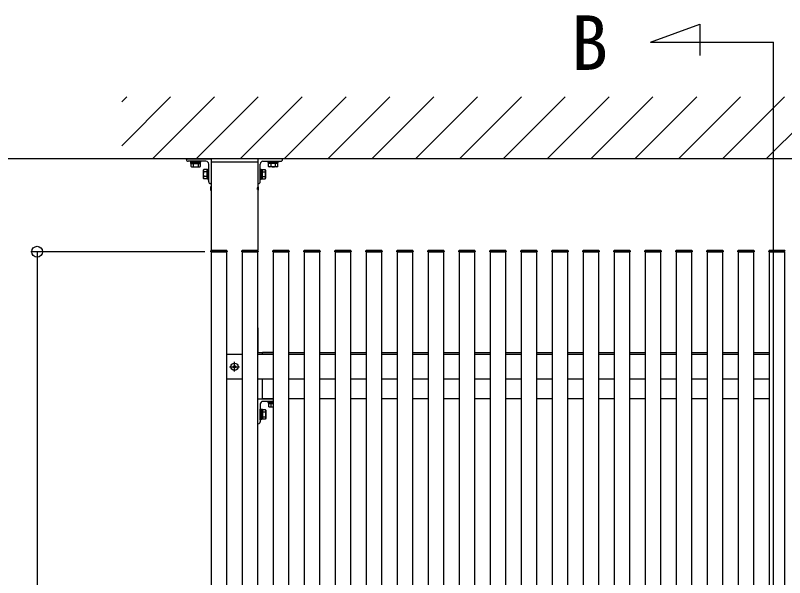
# Model space of a CAD drawing. Units: millimetres, scale not verified. Extents: x -875 to 875, y -1310 to 1300.
# Drawn here: x 232.2 to 356.3, y 1012.5 to 1103.2 of the extents above; entities that cross this region are included whole.
import ezdxf
from ezdxf.enums import TextEntityAlignment as Align

# ---------------------------------------------------------------- set-up
doc = ezdxf.new("R2010")
doc.units = ezdxf.units.MM
doc.header["$LTSCALE"] = 4
for name, color, linetype in [('0-2_USER1', 3, 'Continuous'), ('0-4_YKK_12', 2, 'Continuous'), ('0-6_YKK_A1', 4, 'Continuous'), ('0-7_YKK_D', 6, 'Continuous')]:
    doc.layers.add(name, color=color, linetype=linetype)
doc.styles.add('ＭＳ ゴシック', font='')
doc.styles.get('ＭＳ ゴシック').set_extended_font_data('MS Gothic')

msp = doc.modelspace()

# ---------------------------------------------------------------- linework, layer by layer
at = {"layer": '0-4_YKK_12'}
for p, q in [((334.664, 1098.907), (354.507, 1098.906)), ((354.5, 909.19), (354.496, 1098.906))]:
    msp.add_line(p, q, dxfattribs=at)
msp.add_lwpolyline([(334.664, 1098.907), (342.614, 1101.8), (342.614, 1096.742)], dxfattribs=at)
at = {"layer": '0-6_YKK_A1'}
for p, q in [((249.395, 1082.204), (257.28, 1090.089)), ((249.395, 1089.275), (250.209, 1090.089)), ((254.351, 1080.089), (264.351, 1090.089)), ((261.422, 1080.089), (271.422, 1090.089)), ((268.493, 1080.089), (278.493, 1090.089)), ((275.564, 1080.089), (285.564, 1090.089)), ((282.635, 1080.089), (292.635, 1090.089)), ((289.706, 1080.089), (299.706, 1090.089)), ((296.778, 1080.089), (306.778, 1090.089)), ((303.849, 1080.089), (313.849, 1090.089)), ((310.92, 1080.089), (320.92, 1090.089)), ((317.991, 1080.089), (327.991, 1090.089)), ((325.062, 1080.089), (335.062, 1090.089)), ((332.133, 1080.089), (342.133, 1090.089)), ((339.204, 1080.089), (349.204, 1090.089)), ((346.275, 1080.089), (356.275, 1090.089)), ((353.346, 1080.089), (363.346, 1090.089)), ((470.75, 1080.089), (249.395, 1080.089)), ((259.823, 1079.989), (259.823, 1080.059)), ((259.853, 1080.089), (263.793, 1080.089)), ((262.973, 1079.689), (260.123, 1079.689)), ((260.473, 1079.689), (260.473, 1079.529)), ((262.173, 1079.689), (260.473, 1079.689)), ((260.473, 1079.529), (262.173, 1079.529)), ((260.553, 1079.329), (260.553, 1079.529)), ((260.553, 1079.329), (262.093, 1079.329)), ((260.573, 1078.822), (260.573, 1079.329)), ((260.573, 1079.329), (262.073, 1079.329)), ((260.947, 1078.822), (260.947, 1079.329)), ((261.699, 1079.329), (261.699, 1078.822)), ((262.073, 1078.822), (262.073, 1079.329)), ((262.093, 1079.329), (262.093, 1079.529)), ((262.173, 1079.529), (262.173, 1079.689)), ((263.823, 1080.059), (263.823, 1076.119)), ((263.823, 1079.589), (263.823, 920.089)), ((271.323, 1080.059), (271.323, 1076.119)), ((275.293, 1080.089), (271.353, 1080.089)), ((272.173, 1079.689), (275.023, 1079.689)), ((272.973, 1079.529), (272.973, 1079.689)), ((272.973, 1079.689), (274.673, 1079.689)), ((274.673, 1079.529), (272.973, 1079.529)), ((273.053, 1079.329), (273.053, 1079.529)), ((274.593, 1079.329), (273.053, 1079.329)), ((274.573, 1079.329), (273.073, 1079.329)), ((273.073, 1078.822), (273.073, 1079.329)), ((273.447, 1079.329), (273.447, 1078.822)), ((274.199, 1078.822), (274.199, 1079.329)), ((274.573, 1078.822), (274.573, 1079.329)), ((274.593, 1079.329), (274.593, 1079.529)), ((274.673, 1079.689), (274.673, 1079.529)), ((275.323, 1079.989), (275.323, 1080.059)), ((260.648, 1078.779), (260.573, 1078.822)), ((260.648, 1078.779), (261.998, 1078.779)), ((261.998, 1078.779), (262.073, 1078.822)), ((262.553, 1078.239), (262.611, 1078.34)), ((262.553, 1078.239), (262.553, 1076.939)), ((263.103, 1078.34), (262.611, 1078.34)), ((263.103, 1078.34), (263.103, 1076.838)), ((263.423, 1076.389), (263.423, 1079.239)), ((271.723, 1076.389), (271.723, 1079.239)), ((272.043, 1078.34), (272.535, 1078.34)), ((272.043, 1078.34), (272.043, 1076.838)), ((272.593, 1078.239), (272.535, 1078.34)), ((272.593, 1078.239), (272.593, 1076.939)), ((273.148, 1078.779), (273.073, 1078.822)), ((274.498, 1078.779), (273.148, 1078.779)), ((274.498, 1078.779), (274.573, 1078.822)), ((262.553, 1076.939), (262.611, 1076.838)), ((263.103, 1077.964), (262.611, 1077.964)), ((263.103, 1077.214), (262.611, 1077.214)), ((263.103, 1076.838), (262.611, 1076.838)), ((263.103, 1077.989), (263.103, 1077.189)), ((272.043, 1077.989), (272.043, 1077.189)), ((272.043, 1077.964), (272.535, 1077.964)), ((272.043, 1077.214), (272.535, 1077.214)), ((272.043, 1076.838), (272.535, 1076.838)), ((272.593, 1076.939), (272.535, 1076.838)), ((263.793, 1076.089), (263.723, 1076.089)), ((263.788, 1075.614), (263.823, 1075.594)), ((263.823, 1075.594), (263.823, 1074.984)), ((271.358, 1075.614), (271.323, 1075.594)), ((271.323, 1075.594), (271.323, 1074.984)), ((271.353, 1076.089), (271.423, 1076.089)), ((263.723, 1075.541), (263.723, 1075.037)), ((263.823, 1074.984), (263.788, 1074.964)), ((271.323, 1075.454), (271.253, 1075.414)), ((271.253, 1075.414), (271.253, 1075.164)), ((271.323, 1075.124), (271.253, 1075.164)), ((271.323, 1074.984), (271.358, 1074.964)), ((271.423, 1075.541), (271.423, 1075.037)), ((263.773, 1065.089), (263.781, 1065.244)), ((263.773, 1065.089), (266.373, 1065.089)), ((263.881, 1065.339), (266.265, 1065.339)), ((266.365, 1065.244), (266.373, 1065.089)), ((268.773, 1065.089), (268.781, 1065.244)), ((268.773, 1065.089), (271.373, 1065.089)), ((268.881, 1065.339), (271.265, 1065.339)), ((271.365, 1065.244), (271.373, 1065.089)), ((273.773, 1065.089), (273.781, 1065.244)), ((273.773, 1065.089), (276.373, 1065.089)), ((273.881, 1065.339), (276.265, 1065.339)), ((276.365, 1065.244), (276.373, 1065.089)), ((278.773, 1065.089), (278.781, 1065.244)), ((278.773, 1065.089), (281.373, 1065.089)), ((278.881, 1065.339), (281.265, 1065.339)), ((281.365, 1065.244), (281.373, 1065.089)), ((283.773, 1065.089), (283.781, 1065.244)), ((283.773, 1065.089), (286.373, 1065.089)), ((283.881, 1065.339), (286.265, 1065.339)), ((286.365, 1065.244), (286.373, 1065.089)), ((288.773, 1065.089), (288.781, 1065.244)), ((288.773, 1065.089), (291.373, 1065.089)), ((288.881, 1065.339), (291.265, 1065.339)), ((291.365, 1065.244), (291.373, 1065.089)), ((293.773, 1065.089), (293.781, 1065.244)), ((293.773, 1065.089), (296.373, 1065.089)), ((293.881, 1065.339), (296.265, 1065.339)), ((296.365, 1065.244), (296.373, 1065.089)), ((298.773, 1065.089), (298.781, 1065.244)), ((298.773, 1065.089), (301.373, 1065.089)), ((298.881, 1065.339), (301.265, 1065.339)), ((301.365, 1065.244), (301.373, 1065.089)), ((303.773, 1065.089), (303.781, 1065.244)), ((303.773, 1065.089), (306.373, 1065.089)), ((303.881, 1065.339), (306.265, 1065.339)), ((306.365, 1065.244), (306.373, 1065.089)), ((308.773, 1065.089), (308.781, 1065.244)), ((308.773, 1065.089), (311.373, 1065.089)), ((308.881, 1065.339), (311.265, 1065.339)), ((311.365, 1065.244), (311.373, 1065.089)), ((313.773, 1065.089), (313.781, 1065.244)), ((313.773, 1065.089), (316.373, 1065.089)), ((313.881, 1065.339), (316.265, 1065.339)), ((316.365, 1065.244), (316.373, 1065.089)), ((318.773, 1065.089), (318.781, 1065.244)), ((318.773, 1065.089), (321.373, 1065.089)), ((318.881, 1065.339), (321.265, 1065.339)), ((321.365, 1065.244), (321.373, 1065.089)), ((323.773, 1065.089), (323.781, 1065.244)), ((323.773, 1065.089), (326.373, 1065.089)), ((323.881, 1065.339), (326.265, 1065.339)), ((326.365, 1065.244), (326.373, 1065.089)), ((328.773, 1065.089), (328.781, 1065.244)), ((328.773, 1065.089), (331.373, 1065.089)), ((328.881, 1065.339), (331.265, 1065.339)), ((331.365, 1065.244), (331.373, 1065.089)), ((333.773, 1065.089), (333.781, 1065.244)), ((333.773, 1065.089), (336.373, 1065.089)), ((333.881, 1065.339), (336.265, 1065.339)), ((336.365, 1065.244), (336.373, 1065.089)), ((338.773, 1065.089), (338.781, 1065.244)), ((338.773, 1065.089), (341.373, 1065.089)), ((338.881, 1065.339), (341.265, 1065.339)), ((341.365, 1065.244), (341.373, 1065.089)), ((343.773, 1065.089), (343.781, 1065.244)), ((343.773, 1065.089), (346.373, 1065.089)), ((343.881, 1065.339), (346.265, 1065.339)), ((346.365, 1065.244), (346.373, 1065.089)), ((348.773, 1065.089), (348.781, 1065.244)), ((348.773, 1065.089), (351.373, 1065.089)), ((348.881, 1065.339), (351.265, 1065.339)), ((351.365, 1065.244), (351.373, 1065.089)), ((353.773, 1065.089), (353.781, 1065.244)), ((353.773, 1065.089), (356.373, 1065.089)), ((353.881, 1065.339), (356.265, 1065.339)), ((271.323, 1052.809), (271.323, 1048.869)), ((266.323, 1048.539), (268.823, 1048.539)), ((271.323, 1048.539), (273.823, 1048.539)), ((271.353, 1048.839), (273.823, 1048.839)), ((272.073, 1048.539), (272.073, 1048.839)), ((273.823, 1048.839), (272.073, 1048.839)), ((276.323, 1048.839), (278.823, 1048.839)), ((276.323, 1048.539), (278.823, 1048.539)), ((281.323, 1048.839), (283.823, 1048.839)), ((281.323, 1048.539), (283.823, 1048.539)), ((286.323, 1048.839), (288.823, 1048.839)), ((286.323, 1048.539), (288.823, 1048.539)), ((291.323, 1048.839), (293.823, 1048.839)), ((291.323, 1048.539), (293.823, 1048.539)), ((296.323, 1048.839), (298.823, 1048.839)), ((296.323, 1048.539), (298.823, 1048.539)), ((301.323, 1048.839), (303.823, 1048.839)), ((301.323, 1048.539), (303.823, 1048.539)), ((306.323, 1048.839), (308.823, 1048.839)), ((306.323, 1048.539), (308.823, 1048.539)), ((311.323, 1048.839), (313.823, 1048.839)), ((311.323, 1048.539), (313.823, 1048.539)), ((316.323, 1048.839), (318.823, 1048.839)), ((316.323, 1048.539), (318.823, 1048.539)), ((321.323, 1048.839), (323.823, 1048.839)), ((321.323, 1048.539), (323.823, 1048.539)), ((326.323, 1048.839), (328.823, 1048.839)), ((326.323, 1048.539), (328.823, 1048.539)), ((331.323, 1048.839), (333.823, 1048.839)), ((331.323, 1048.539), (333.823, 1048.539)), ((336.323, 1048.839), (338.823, 1048.839)), ((336.323, 1048.539), (338.823, 1048.539)), ((341.323, 1048.839), (343.823, 1048.839)), ((341.323, 1048.539), (343.823, 1048.539)), ((346.323, 1048.839), (348.823, 1048.839)), ((346.323, 1048.539), (348.823, 1048.539)), ((351.323, 1048.839), (353.823, 1048.839)), ((351.323, 1048.539), (353.823, 1048.539)), ((267.573, 1045.749), (267.573, 1047.329)), ((266.783, 1046.539), (268.363, 1046.539)), ((267.423, 1046.589), (267.323, 1046.589)), ((267.723, 1046.489), (267.823, 1046.489)), ((268.823, 1044.539), (266.323, 1044.539)), ((273.823, 1044.539), (271.323, 1044.539)), ((272.073, 1041.339), (272.073, 1044.539)), ((278.823, 1044.539), (276.323, 1044.539)), ((283.823, 1044.539), (281.323, 1044.539)), ((288.823, 1044.539), (286.323, 1044.539)), ((293.823, 1044.539), (291.323, 1044.539)), ((298.823, 1044.539), (296.323, 1044.539)), ((303.823, 1044.539), (301.323, 1044.539)), ((308.823, 1044.539), (306.323, 1044.539)), ((313.823, 1044.539), (311.323, 1044.539)), ((318.823, 1044.539), (316.323, 1044.539)), ((323.823, 1044.539), (321.323, 1044.539)), ((328.823, 1044.539), (326.323, 1044.539)), ((333.823, 1044.539), (331.323, 1044.539)), ((338.823, 1044.539), (336.323, 1044.539)), ((343.823, 1044.539), (341.323, 1044.539)), ((348.823, 1044.539), (346.323, 1044.539)), ((353.823, 1044.539), (351.323, 1044.539)), ((271.323, 1037.369), (271.323, 1041.309)), ((271.353, 1041.339), (273.823, 1041.339)), ((273.823, 1041.339), (272.073, 1041.339)), ((272.073, 1041.339), (273.823, 1041.339)), ((273.823, 1040.939), (272.173, 1040.939)), ((278.823, 1041.339), (276.323, 1041.339)), ((283.823, 1041.339), (281.323, 1041.339)), ((288.823, 1041.339), (286.323, 1041.339)), ((293.823, 1041.339), (291.323, 1041.339)), ((298.823, 1041.339), (296.323, 1041.339)), ((303.823, 1041.339), (301.323, 1041.339)), ((308.823, 1041.339), (306.323, 1041.339)), ((313.823, 1041.339), (311.323, 1041.339)), ((318.823, 1041.339), (316.323, 1041.339)), ((323.823, 1041.339), (321.323, 1041.339)), ((328.823, 1041.339), (326.323, 1041.339)), ((333.823, 1041.339), (331.323, 1041.339)), ((338.823, 1041.339), (336.323, 1041.339)), ((343.823, 1041.339), (341.323, 1041.339)), ((348.823, 1041.339), (346.323, 1041.339)), ((353.823, 1041.339), (351.323, 1041.339)), ((271.723, 1040.489), (271.723, 1037.639)), ((272.083, 1039.609), (271.883, 1039.609)), ((272.083, 1039.609), (272.083, 1038.069)), ((273.072, 1040.619), (273.072, 1040.127)), ((273.072, 1040.619), (273.823, 1040.619)), ((273.173, 1040.069), (273.072, 1040.127)), ((273.173, 1040.069), (273.823, 1040.069)), ((273.423, 1040.619), (273.823, 1040.619)), ((273.447, 1040.619), (273.447, 1040.127)), ((272.083, 1039.589), (272.083, 1038.089)), ((272.589, 1039.215), (272.083, 1039.215)), ((272.083, 1038.463), (272.589, 1038.463)), ((272.633, 1039.514), (272.633, 1038.164)), ((271.423, 1037.339), (271.353, 1037.339)), ((272.083, 1038.069), (271.883, 1038.069)), ((272.589, 1038.089), (272.083, 1038.089)), ((272.633, 1038.164), (272.589, 1038.089))]:
    msp.add_line(p, q, dxfattribs=at)
for points in [[(263.823, 1079.589), (271.323, 1079.589), (271.323, 1065.32)], [(267.323, 1046.589), (267.323, 1046.489), (267.423, 1046.489)], [(267.623, 1046.689), (267.623, 1046.789), (267.523, 1046.789), (267.523, 1046.689)], [(267.523, 1046.389), (267.523, 1046.289), (267.623, 1046.289), (267.623, 1046.389)], [(267.823, 1046.489), (267.823, 1046.589), (267.723, 1046.589)], [(273.823, 1040.939), (272.973, 1040.939), (272.973, 1040.779), (273.823, 1040.779), (273.118, 1040.779), (273.118, 1040.619), (273.823, 1040.619)], [(272.633, 1039.514), (272.589, 1039.589), (272.083, 1039.589)]]:
    msp.add_lwpolyline(points, dxfattribs=at)
for points in [[(263.263, 1076.884), (263.263, 1078.294), (263.103, 1078.294), (263.103, 1076.884)], [(263.423, 1076.739), (263.423, 1078.439), (263.263, 1078.439), (263.263, 1076.739)], [(271.723, 1076.739), (271.723, 1078.439), (271.883, 1078.439), (271.883, 1076.739)], [(271.883, 1076.884), (271.883, 1078.294), (272.043, 1078.294), (272.043, 1076.884)], [(263.823, 935.089), (266.323, 935.089), (266.323, 1065.089), (263.823, 1065.089)], [(268.823, 935.089), (271.323, 935.089), (271.323, 1065.089), (268.823, 1065.089)], [(273.823, 935.089), (276.323, 935.089), (276.323, 1065.089), (273.823, 1065.089)], [(278.823, 935.089), (281.323, 935.089), (281.323, 1065.089), (278.823, 1065.089)], [(283.823, 935.089), (286.323, 935.089), (286.323, 1065.089), (283.823, 1065.089)], [(288.823, 935.089), (291.323, 935.089), (291.323, 1065.089), (288.823, 1065.089)], [(293.823, 935.089), (296.323, 935.089), (296.323, 1065.089), (293.823, 1065.089)], [(298.823, 935.089), (301.323, 935.089), (301.323, 1065.089), (298.823, 1065.089)], [(303.823, 935.089), (306.323, 935.089), (306.323, 1065.089), (303.823, 1065.089)], [(308.823, 935.089), (311.323, 935.089), (311.323, 1065.089), (308.823, 1065.089)], [(313.823, 935.089), (316.323, 935.089), (316.323, 1065.089), (313.823, 1065.089)], [(318.823, 935.089), (321.323, 935.089), (321.323, 1065.089), (318.823, 1065.089)], [(323.823, 935.089), (326.323, 935.089), (326.323, 1065.089), (323.823, 1065.089)], [(328.823, 935.089), (331.323, 935.089), (331.323, 1065.089), (328.823, 1065.089)], [(333.823, 935.089), (336.323, 935.089), (336.323, 1065.089), (333.823, 1065.089)], [(338.823, 935.089), (341.323, 935.089), (341.323, 1065.089), (338.823, 1065.089)], [(343.823, 935.089), (346.323, 935.089), (346.323, 1065.089), (343.823, 1065.089)], [(348.823, 935.089), (351.323, 935.089), (351.323, 1065.089), (348.823, 1065.089)], [(353.823, 935.089), (356.323, 935.089), (356.323, 1065.089), (353.823, 1065.089)], [(271.723, 1037.989), (271.723, 1039.689), (271.883, 1039.689), (271.883, 1037.989)]]:
    msp.add_lwpolyline(points, close=True, dxfattribs=at)
msp.add_circle((267.573, 1046.539), 0.59, dxfattribs=at)
for centre, radius, start, end in [((259.853, 1080.059), 0.03, 90, 180), ((260.123, 1079.989), 0.3, 180, 270), ((262.973, 1079.239), 0.45, 0, 90), ((263.793, 1080.059), 0.03, 0, 90), ((271.353, 1080.059), 0.03, 90, 180), ((272.173, 1079.239), 0.45, 90, 180), ((275.023, 1079.989), 0.3, 270, 0), ((275.293, 1080.059), 0.03, 0, 90), ((260.76, 1079.205), 0.426, 243.93616, 296.06384), ((261.323, 1080.432), 1.653, 256.85543, 283.14457), ((261.886, 1079.205), 0.426, 243.93616, 296.06384), ((262.885, 1078.152), 0.332, 145.61575, 214.38425), ((272.26, 1078.152), 0.332, 325.61575, 34.38425), ((273.26, 1079.205), 0.426, 243.93616, 296.06384), ((273.823, 1080.432), 1.653, 256.85543, 283.14457), ((274.386, 1079.205), 0.426, 243.93616, 296.06384), ((263.795, 1077.589), 1.242, 162.41205, 197.58795), ((262.885, 1077.026), 0.332, 145.61575, 214.38425), ((272.26, 1077.026), 0.332, 325.61575, 34.38425), ((271.351, 1077.589), 1.242, 342.41205, 17.58795), ((263.723, 1076.389), 0.3, 180, 270), ((264.079, 1075.289), 0.437, 131.91164, 144.76774), ((263.793, 1076.119), 0.03, 270, 0), ((271.353, 1076.119), 0.03, 180, 270), ((271.066, 1075.289), 0.437, 35.23226, 48.08836), ((271.423, 1076.389), 0.3, 270, 0), ((264.079, 1075.289), 0.437, 215.23243, 228.08863), ((271.066, 1075.289), 0.437, 311.91137, 324.76757), ((263.881, 1065.239), 0.1, 90, 177), ((266.265, 1065.239), 0.1, 3, 90), ((268.881, 1065.239), 0.1, 90, 177), ((271.265, 1065.239), 0.1, 3, 90), ((273.881, 1065.239), 0.1, 90, 177), ((276.265, 1065.239), 0.1, 3, 90), ((278.881, 1065.239), 0.1, 90, 177), ((281.265, 1065.239), 0.1, 3, 90), ((283.881, 1065.239), 0.1, 90, 177), ((286.265, 1065.239), 0.1, 3, 90), ((288.881, 1065.239), 0.1, 90, 177), ((291.265, 1065.239), 0.1, 3, 90), ((293.881, 1065.239), 0.1, 90, 177), ((296.265, 1065.239), 0.1, 3, 90), ((298.881, 1065.239), 0.1, 90, 177), ((301.265, 1065.239), 0.1, 3, 90), ((303.881, 1065.239), 0.1, 90, 177), ((306.265, 1065.239), 0.1, 3, 90), ((308.881, 1065.239), 0.1, 90, 177), ((311.265, 1065.239), 0.1, 3, 90), ((313.881, 1065.239), 0.1, 90, 177), ((316.265, 1065.239), 0.1, 3, 90), ((318.881, 1065.239), 0.1, 90, 177), ((321.265, 1065.239), 0.1, 3, 90), ((323.881, 1065.239), 0.1, 90, 177), ((326.265, 1065.239), 0.1, 3, 90), ((328.881, 1065.239), 0.1, 90, 177), ((331.265, 1065.239), 0.1, 3, 90), ((333.881, 1065.239), 0.1, 90, 177), ((336.265, 1065.239), 0.1, 3, 90), ((338.881, 1065.239), 0.1, 90, 177), ((341.265, 1065.239), 0.1, 3, 90), ((343.881, 1065.239), 0.1, 90, 177), ((346.265, 1065.239), 0.1, 3, 90), ((348.881, 1065.239), 0.1, 90, 177), ((351.265, 1065.239), 0.1, 3, 90), ((353.881, 1065.239), 0.1, 90, 177), ((356.265, 1065.239), 0.1, 3, 90), ((271.353, 1048.869), 0.03, 180, 270), ((267.423, 1046.689), 0.1, 270, 0), ((267.423, 1046.389), 0.1, 0, 90), ((267.723, 1046.689), 0.1, 180, 270), ((267.723, 1046.389), 0.1, 90, 180), ((271.353, 1041.309), 0.03, 90, 180), ((272.173, 1040.489), 0.45, 90, 180), ((273.26, 1040.401), 0.332, 235.61575, 304.38425), ((273.823, 1041.311), 1.242, 252.41205, 270.00109), ((272.207, 1039.402), 0.426, 333.93616, 26.06384), ((270.98, 1038.839), 1.653, 346.85543, 13.14457), ((272.207, 1038.276), 0.426, 333.93616, 26.06384), ((271.353, 1037.369), 0.03, 180, 270), ((271.423, 1037.639), 0.3, 270, 360)]:
    msp.add_arc(centre, radius, start, end, dxfattribs=at)
at = {"layer": '0-7_YKK_D'}
for p, q in [((250.323, 1080.089), (204.75, 1080.089)), ((262.773, 1065.089), (234.75, 1065.089)), ((235.75, 1065.089), (235.75, 935.089))]:
    msp.add_line(p, q, dxfattribs=at)
msp.add_circle((235.75, 1065.089), 0.875, dxfattribs=at)

# ---------------------------------------------------------------- texts
at = {"layer": '0-2_USER1', "style": 'ＭＳ ゴシック'}
msp.add_text('B', height=8.798, rotation=359.997, dxfattribs=at).set_placement((321.843, 1091.791), align=Align.BOTTOM_LEFT)

doc.saveas('drawing.dxf')
